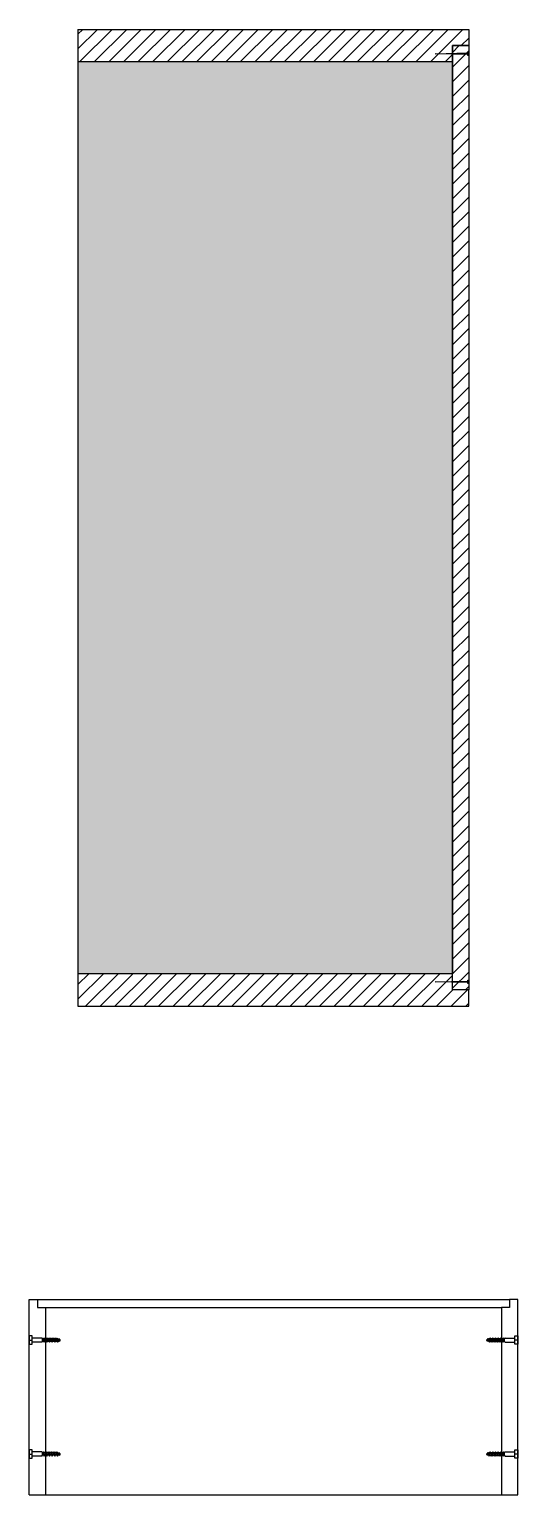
# Model space of a CAD drawing. Header units: millimetres. Extents: x 1261 to 1911, y 2759 to 2951.
# Drawn here: x 1261.4 to 1321.4, y 2759.1 to 2939.1 of the extents above; entities that cross this region are included whole.
import ezdxf

# ---------------------------------------------------------------- set-up
doc = ezdxf.new("R2010")
doc.units = ezdxf.units.MM
for name, color, linetype in [('disegno', 7, 'Continuous'), ('G-ANNO-TEXT', 3, 'Continuous'), ('viti', 3, 'Continuous')]:
    doc.layers.add(name, color=color, linetype=linetype)
pattern_1 = [(45, (-296.0646, 112.3656), (-0.8980256, 0.8980256), [])]

msp = doc.modelspace()

# ---------------------------------------------------------------- hatches: boundary and pattern name
at = {"layer": 'G-ANNO-TEXT'}
h = msp.add_hatch(dxfattribs=at)
h.set_pattern_fill('ANSI31', color=3, scale=0.4)
h.set_pattern_definition(pattern_1)
h.paths.add_polyline_path([(1267.41, 2939.06), (1267.41, 2935.06), (1313.41, 2935.06), (1313.41, 2937.06), (1315.41, 2937.06), (1315.41, 2939.06)])
h = msp.add_hatch(dxfattribs=at)
h.set_pattern_fill('ANSI31', color=3, scale=0.4)
h.set_pattern_definition([(45, (-316.0646, 112.3656), (-0.8980256, 0.8980256), [])])
h.paths.add_polyline_path([(1315.41, 2937.06), (1313.41, 2937.06), (1313.41, 2821.06), (1315.41, 2821.06)])
h = msp.add_hatch(color=2, dxfattribs=at)
h.dxf.hatch_style = 1
h.paths.add_polyline_path([(1313.41, 2935.06), (1267.41, 2935.06), (1267.41, 2823.06), (1313.41, 2823.06)])
h = msp.add_hatch(dxfattribs=at)
h.set_pattern_fill('ANSI31', color=3, scale=0.4)
h.set_pattern_definition(pattern_1)
h.paths.add_polyline_path([(1267.41, 2823.06), (1267.41, 2819.06), (1315.41, 2819.06), (1315.41, 2821.06), (1313.41, 2821.06), (1313.41, 2823.06)])

# ---------------------------------------------------------------- linework, layer by layer
at = {"layer": 'disegno'}
for p, q in [((1267.41, 2939.06), (1315.41, 2939.06)), ((1267.41, 2939.06), (1267.41, 2935.06)), ((1315.41, 2939.06), (1315.41, 2937.06)), ((1315.41, 2937.06), (1313.41, 2937.06)), ((1313.41, 2937.06), (1313.41, 2935.06)), ((1313.41, 2821.06), (1313.41, 2937.06)), ((1313.41, 2937.06), (1315.41, 2937.06)), ((1315.41, 2937.06), (1315.41, 2936.26)), ((1315.41, 2935.86), (1315.41, 2822.26)), ((1313.41, 2935.06), (1267.41, 2935.06)), ((1267.41, 2935.06), (1267.41, 2823.06)), ((1313.41, 2935.06), (1313.41, 2823.06)), ((1313.41, 2823.06), (1267.41, 2823.06)), ((1267.41, 2823.06), (1267.41, 2819.06)), ((1313.41, 2821.06), (1313.41, 2823.06)), ((1315.41, 2821.06), (1313.41, 2821.06)), ((1315.41, 2821.06), (1313.41, 2821.06)), ((1315.41, 2821.86), (1315.41, 2821.06)), ((1315.41, 2819.06), (1315.41, 2821.06)), ((1267.41, 2819.06), (1315.41, 2819.06)), ((1261.43, 2759.06), (1261.43, 2783.06)), ((1261.43, 2783.06), (1262.43, 2783.06)), ((1262.43, 2783.06), (1262.43, 2782.06)), ((1262.43, 2783.06), (1320.43, 2783.06)), ((1321.43, 2783.06), (1320.43, 2783.06)), ((1320.43, 2783.06), (1320.43, 2782.06)), ((1321.43, 2759.06), (1321.43, 2783.06)), ((1262.43, 2782.06), (1263.43, 2782.06)), ((1263.43, 2782.06), (1263.43, 2759.06)), ((1263.43, 2782.06), (1319.43, 2782.06)), ((1320.43, 2782.06), (1319.43, 2782.06)), ((1319.43, 2782.06), (1319.43, 2759.06)), ((1261.43, 2759.06), (1263.43, 2759.06)), ((1263.43, 2759.06), (1319.43, 2759.06)), ((1319.43, 2759.06), (1321.43, 2759.06))]:
    msp.add_line(p, q, dxfattribs=at)
at = {"layer": 'disegno', "color": 3}
for p, q in [((1311.31, 2936.06), (1315.31, 2936.16)), ((1315.31, 2935.96), (1311.31, 2936.06)), ((1315.3, 2935.86), (1315.31, 2935.96)), ((1315.41, 2935.86), (1315.3, 2935.86)), ((1315.31, 2936.16), (1315.31, 2936.26)), ((1315.31, 2936.26), (1315.41, 2936.26)), ((1315.31, 2936.06), (1315.31, 2936.16)), ((1315.31, 2936.06), (1315.31, 2935.96)), ((1311.31, 2822.06), (1315.31, 2822.16)), ((1315.31, 2821.96), (1311.31, 2822.06)), ((1315.3, 2821.86), (1315.31, 2821.96)), ((1315.41, 2821.86), (1315.3, 2821.86)), ((1315.31, 2822.16), (1315.31, 2822.26)), ((1315.31, 2822.26), (1315.41, 2822.26)), ((1315.31, 2822.06), (1315.31, 2822.16)), ((1315.31, 2822.06), (1315.31, 2821.96))]:
    msp.add_line(p, q, dxfattribs=at)
at = {"layer": 'G-ANNO-TEXT'}
for p, q in [((1315.41, 2936.26), (1315.41, 2935.86)), ((1315.41, 2822.26), (1315.41, 2821.86))]:
    msp.add_line(p, q, dxfattribs=at)
at = {"layer": 'viti'}
for p, q in [((1261.78, 2778.56), (1261.43, 2778.56)), ((1261.43, 2778.56), (1261.43, 2777.56)), ((1261.43, 2778.06), (1261.78, 2778.06)), ((1261.43, 2777.56), (1261.78, 2777.56)), ((1261.78, 2777.56), (1261.78, 2778.56)), ((1262.97, 2778.31), (1261.78, 2778.31)), ((1261.78, 2777.81), (1261.78, 2778.31)), ((1262.97, 2777.81), (1261.78, 2777.81)), ((1262.97, 2778.31), (1263.05, 2778.23)), ((1262.97, 2777.81), (1263.05, 2777.9)), ((1263.08, 2778.23), (1263.05, 2778.23)), ((1263.05, 2777.9), (1263.05, 2778.23)), ((1263.16, 2777.9), (1263.05, 2777.9)), ((1263.08, 2778.23), (1263.16, 2778.31)), ((1263.16, 2777.9), (1263.08, 2778.23)), ((1263.16, 2778.31), (1263.24, 2778.23)), ((1263.24, 2777.81), (1263.16, 2778.31)), ((1263.16, 2777.9), (1263.24, 2777.81)), ((1263.32, 2777.9), (1263.24, 2778.23)), ((1263.41, 2778.23), (1263.24, 2778.23)), ((1263.24, 2777.81), (1263.32, 2777.9)), ((1263.49, 2777.9), (1263.32, 2777.9)), ((1263.41, 2778.23), (1263.49, 2778.31)), ((1263.49, 2777.9), (1263.41, 2778.23)), ((1263.49, 2778.31), (1263.57, 2778.23)), ((1263.57, 2777.81), (1263.49, 2778.31)), ((1263.49, 2777.9), (1263.57, 2777.81)), ((1263.66, 2777.9), (1263.57, 2778.23)), ((1263.74, 2778.23), (1263.57, 2778.23)), ((1263.57, 2777.81), (1263.66, 2777.9)), ((1263.83, 2777.9), (1263.66, 2777.9)), ((1263.74, 2778.23), (1263.82, 2778.31)), ((1263.83, 2777.9), (1263.74, 2778.23)), ((1263.82, 2778.31), (1263.91, 2778.23)), ((1263.91, 2777.81), (1263.82, 2778.31)), ((1263.83, 2777.9), (1263.91, 2777.81)), ((1263.99, 2777.9), (1263.91, 2778.23)), ((1264.08, 2778.23), (1263.91, 2778.23)), ((1263.91, 2777.81), (1263.99, 2777.9)), ((1264.16, 2777.9), (1263.99, 2777.9)), ((1264.08, 2778.23), (1264.16, 2778.31)), ((1264.16, 2777.9), (1264.08, 2778.23)), ((1264.16, 2778.31), (1264.24, 2778.23)), ((1264.24, 2777.81), (1264.16, 2778.31)), ((1264.16, 2777.9), (1264.24, 2777.81)), ((1264.32, 2777.9), (1264.24, 2778.23)), ((1264.41, 2778.23), (1264.24, 2778.23)), ((1264.24, 2777.81), (1264.32, 2777.9)), ((1264.49, 2777.9), (1264.32, 2777.9)), ((1264.41, 2778.23), (1264.49, 2778.31)), ((1264.49, 2777.9), (1264.41, 2778.23)), ((1264.49, 2778.31), (1264.57, 2778.23)), ((1264.57, 2777.81), (1264.49, 2778.31)), ((1264.49, 2777.9), (1264.57, 2777.81)), ((1264.66, 2777.9), (1264.57, 2778.23)), ((1264.74, 2778.23), (1264.57, 2778.23)), ((1264.57, 2777.81), (1264.66, 2777.9)), ((1264.83, 2777.9), (1264.66, 2777.9)), ((1264.74, 2778.23), (1264.82, 2778.31)), ((1264.83, 2777.9), (1264.74, 2778.23)), ((1264.82, 2778.31), (1264.91, 2778.23)), ((1264.91, 2777.81), (1264.82, 2778.31)), ((1264.83, 2777.9), (1264.91, 2777.81)), ((1264.99, 2777.9), (1264.91, 2778.23)), ((1264.91, 2778.23), (1265.04, 2778.17)), ((1264.91, 2777.81), (1264.99, 2777.9)), ((1264.99, 2777.9), (1265.1, 2777.96)), ((1265.04, 2778.17), (1265.1, 2778.23)), ((1265.1, 2777.96), (1265.04, 2778.17)), ((1265.1, 2778.23), (1265.13, 2778.13)), ((1265.16, 2777.89), (1265.1, 2778.23)), ((1265.1, 2777.96), (1265.16, 2777.89)), ((1265.2, 2778.01), (1265.13, 2778.13)), ((1265.13, 2778.13), (1265.28, 2778.06)), ((1265.16, 2777.89), (1265.2, 2778.01)), ((1265.2, 2778.01), (1265.28, 2778.06)), ((1317.73, 2778.13), (1317.58, 2778.06)), ((1317.66, 2778.01), (1317.58, 2778.06)), ((1317.66, 2778.01), (1317.73, 2778.13)), ((1317.7, 2777.89), (1317.66, 2778.01)), ((1317.7, 2777.89), (1317.76, 2778.23)), ((1317.76, 2777.96), (1317.7, 2777.89)), ((1317.76, 2778.23), (1317.73, 2778.13)), ((1317.82, 2778.17), (1317.76, 2778.23)), ((1317.76, 2777.96), (1317.82, 2778.17)), ((1317.87, 2777.9), (1317.76, 2777.96)), ((1317.95, 2778.23), (1317.82, 2778.17)), ((1317.87, 2777.9), (1317.95, 2778.23)), ((1317.95, 2777.81), (1317.87, 2777.9)), ((1318.03, 2778.31), (1317.95, 2778.23)), ((1317.95, 2777.81), (1318.03, 2778.31)), ((1318.03, 2777.9), (1317.95, 2777.81)), ((1318.12, 2778.23), (1318.03, 2778.31)), ((1318.03, 2777.9), (1318.12, 2778.23)), ((1318.03, 2777.9), (1318.2, 2777.9)), ((1318.12, 2778.23), (1318.28, 2778.23)), ((1318.2, 2777.9), (1318.28, 2778.23)), ((1318.28, 2777.81), (1318.2, 2777.9)), ((1318.37, 2778.31), (1318.28, 2778.23)), ((1318.28, 2777.81), (1318.37, 2778.31)), ((1318.37, 2777.9), (1318.28, 2777.81)), ((1318.45, 2778.23), (1318.37, 2778.31)), ((1318.37, 2777.9), (1318.45, 2778.23)), ((1318.37, 2777.9), (1318.53, 2777.9)), ((1318.45, 2778.23), (1318.62, 2778.23)), ((1318.53, 2777.9), (1318.62, 2778.23)), ((1318.62, 2777.81), (1318.53, 2777.9)), ((1318.7, 2778.31), (1318.62, 2778.23)), ((1318.62, 2777.81), (1318.7, 2778.31)), ((1318.7, 2777.9), (1318.62, 2777.81)), ((1318.78, 2778.23), (1318.7, 2778.31)), ((1318.7, 2777.9), (1318.78, 2778.23)), ((1318.7, 2777.9), (1318.87, 2777.9)), ((1318.78, 2778.23), (1318.95, 2778.23)), ((1318.87, 2777.9), (1318.95, 2778.23)), ((1318.95, 2777.81), (1318.87, 2777.9)), ((1319.03, 2778.31), (1318.95, 2778.23)), ((1318.95, 2777.81), (1319.03, 2778.31)), ((1319.03, 2777.9), (1318.95, 2777.81)), ((1319.12, 2778.23), (1319.03, 2778.31)), ((1319.03, 2777.9), (1319.12, 2778.23)), ((1319.03, 2777.9), (1319.2, 2777.9)), ((1319.12, 2778.23), (1319.28, 2778.23)), ((1319.2, 2777.9), (1319.28, 2778.23)), ((1319.28, 2777.81), (1319.2, 2777.9)), ((1319.37, 2778.31), (1319.28, 2778.23)), ((1319.28, 2777.81), (1319.37, 2778.31)), ((1319.37, 2777.9), (1319.28, 2777.81)), ((1319.45, 2778.23), (1319.37, 2778.31)), ((1319.37, 2777.9), (1319.45, 2778.23)), ((1319.37, 2777.9), (1319.53, 2777.9)), ((1319.45, 2778.23), (1319.62, 2778.23)), ((1319.53, 2777.9), (1319.62, 2778.23)), ((1319.62, 2777.81), (1319.53, 2777.9)), ((1319.7, 2778.31), (1319.62, 2778.23)), ((1319.62, 2777.81), (1319.7, 2778.31)), ((1319.7, 2777.9), (1319.62, 2777.81)), ((1319.78, 2778.23), (1319.7, 2778.31)), ((1319.7, 2777.9), (1319.78, 2778.23)), ((1319.7, 2777.9), (1319.8, 2777.9)), ((1319.78, 2778.23), (1319.8, 2778.23)), ((1319.89, 2778.31), (1319.8, 2778.23)), ((1319.8, 2777.9), (1319.8, 2778.23)), ((1319.89, 2777.81), (1319.8, 2777.9)), ((1319.89, 2778.31), (1321.08, 2778.31)), ((1319.89, 2777.81), (1321.08, 2777.81)), ((1321.08, 2777.56), (1321.08, 2778.56)), ((1321.08, 2778.56), (1321.43, 2778.56)), ((1321.08, 2777.81), (1321.08, 2778.31)), ((1321.43, 2778.06), (1321.08, 2778.06)), ((1321.43, 2777.56), (1321.08, 2777.56)), ((1321.43, 2778.56), (1321.43, 2777.56)), ((1261.78, 2764.56), (1261.43, 2764.56)), ((1261.43, 2764.56), (1261.43, 2763.56)), ((1261.43, 2764.06), (1261.78, 2764.06)), ((1261.43, 2763.56), (1261.78, 2763.56)), ((1261.78, 2763.56), (1261.78, 2764.56)), ((1262.97, 2764.31), (1261.78, 2764.31)), ((1261.78, 2763.81), (1261.78, 2764.31)), ((1262.97, 2763.81), (1261.78, 2763.81)), ((1262.97, 2764.31), (1263.05, 2764.23)), ((1262.97, 2763.81), (1263.05, 2763.9)), ((1263.08, 2764.23), (1263.05, 2764.23)), ((1263.05, 2763.9), (1263.05, 2764.23)), ((1263.16, 2763.9), (1263.05, 2763.9)), ((1263.08, 2764.23), (1263.16, 2764.31)), ((1263.16, 2763.9), (1263.08, 2764.23)), ((1263.16, 2764.31), (1263.24, 2764.23)), ((1263.24, 2763.81), (1263.16, 2764.31)), ((1263.16, 2763.9), (1263.24, 2763.81)), ((1263.32, 2763.9), (1263.24, 2764.23)), ((1263.41, 2764.23), (1263.24, 2764.23)), ((1263.24, 2763.81), (1263.32, 2763.9)), ((1263.49, 2763.9), (1263.32, 2763.9)), ((1263.41, 2764.23), (1263.49, 2764.31)), ((1263.49, 2763.9), (1263.41, 2764.23)), ((1263.49, 2764.31), (1263.57, 2764.23)), ((1263.57, 2763.81), (1263.49, 2764.31)), ((1263.49, 2763.9), (1263.57, 2763.81)), ((1263.66, 2763.9), (1263.57, 2764.23)), ((1263.74, 2764.23), (1263.57, 2764.23)), ((1263.57, 2763.81), (1263.66, 2763.9)), ((1263.83, 2763.9), (1263.66, 2763.9)), ((1263.74, 2764.23), (1263.82, 2764.31)), ((1263.83, 2763.9), (1263.74, 2764.23)), ((1263.82, 2764.31), (1263.91, 2764.23)), ((1263.91, 2763.81), (1263.82, 2764.31)), ((1263.83, 2763.9), (1263.91, 2763.81)), ((1263.99, 2763.9), (1263.91, 2764.23)), ((1264.08, 2764.23), (1263.91, 2764.23)), ((1263.91, 2763.81), (1263.99, 2763.9)), ((1264.16, 2763.9), (1263.99, 2763.9)), ((1264.08, 2764.23), (1264.16, 2764.31)), ((1264.16, 2763.9), (1264.08, 2764.23)), ((1264.16, 2764.31), (1264.24, 2764.23)), ((1264.24, 2763.81), (1264.16, 2764.31)), ((1264.16, 2763.9), (1264.24, 2763.81)), ((1264.32, 2763.9), (1264.24, 2764.23)), ((1264.41, 2764.23), (1264.24, 2764.23)), ((1264.24, 2763.81), (1264.32, 2763.9)), ((1264.49, 2763.9), (1264.32, 2763.9)), ((1264.41, 2764.23), (1264.49, 2764.31)), ((1264.49, 2763.9), (1264.41, 2764.23)), ((1264.49, 2764.31), (1264.57, 2764.23)), ((1264.57, 2763.81), (1264.49, 2764.31)), ((1264.49, 2763.9), (1264.57, 2763.81)), ((1264.66, 2763.9), (1264.57, 2764.23)), ((1264.74, 2764.23), (1264.57, 2764.23)), ((1264.57, 2763.81), (1264.66, 2763.9)), ((1264.83, 2763.9), (1264.66, 2763.9)), ((1264.74, 2764.23), (1264.82, 2764.31)), ((1264.83, 2763.9), (1264.74, 2764.23)), ((1264.82, 2764.31), (1264.91, 2764.23)), ((1264.91, 2763.81), (1264.82, 2764.31)), ((1264.83, 2763.9), (1264.91, 2763.81)), ((1264.99, 2763.9), (1264.91, 2764.23)), ((1264.91, 2764.23), (1265.04, 2764.17)), ((1264.91, 2763.81), (1264.99, 2763.9)), ((1264.99, 2763.9), (1265.1, 2763.96)), ((1265.04, 2764.17), (1265.1, 2764.23)), ((1265.1, 2763.96), (1265.04, 2764.17)), ((1265.1, 2764.23), (1265.13, 2764.13)), ((1265.16, 2763.89), (1265.1, 2764.23)), ((1265.1, 2763.96), (1265.16, 2763.89)), ((1265.2, 2764.01), (1265.13, 2764.13)), ((1265.13, 2764.13), (1265.28, 2764.06)), ((1265.16, 2763.89), (1265.2, 2764.01)), ((1265.2, 2764.01), (1265.28, 2764.06)), ((1317.73, 2764.13), (1317.58, 2764.06)), ((1317.66, 2764.01), (1317.58, 2764.06)), ((1317.66, 2764.01), (1317.73, 2764.13)), ((1317.7, 2763.89), (1317.66, 2764.01)), ((1317.7, 2763.89), (1317.76, 2764.23)), ((1317.76, 2763.96), (1317.7, 2763.89)), ((1317.76, 2764.23), (1317.73, 2764.13)), ((1317.82, 2764.17), (1317.76, 2764.23)), ((1317.76, 2763.96), (1317.82, 2764.17)), ((1317.87, 2763.9), (1317.76, 2763.96)), ((1317.95, 2764.23), (1317.82, 2764.17)), ((1317.87, 2763.9), (1317.95, 2764.23)), ((1317.95, 2763.81), (1317.87, 2763.9)), ((1318.03, 2764.31), (1317.95, 2764.23)), ((1317.95, 2763.81), (1318.03, 2764.31)), ((1318.03, 2763.9), (1317.95, 2763.81)), ((1318.12, 2764.23), (1318.03, 2764.31)), ((1318.03, 2763.9), (1318.12, 2764.23)), ((1318.03, 2763.9), (1318.2, 2763.9)), ((1318.12, 2764.23), (1318.28, 2764.23)), ((1318.2, 2763.9), (1318.28, 2764.23)), ((1318.28, 2763.81), (1318.2, 2763.9)), ((1318.37, 2764.31), (1318.28, 2764.23)), ((1318.28, 2763.81), (1318.37, 2764.31)), ((1318.37, 2763.9), (1318.28, 2763.81)), ((1318.45, 2764.23), (1318.37, 2764.31)), ((1318.37, 2763.9), (1318.45, 2764.23)), ((1318.37, 2763.9), (1318.53, 2763.9)), ((1318.45, 2764.23), (1318.62, 2764.23)), ((1318.53, 2763.9), (1318.62, 2764.23)), ((1318.62, 2763.81), (1318.53, 2763.9)), ((1318.7, 2764.31), (1318.62, 2764.23)), ((1318.62, 2763.81), (1318.7, 2764.31)), ((1318.7, 2763.9), (1318.62, 2763.81)), ((1318.78, 2764.23), (1318.7, 2764.31)), ((1318.7, 2763.9), (1318.78, 2764.23)), ((1318.7, 2763.9), (1318.87, 2763.9)), ((1318.78, 2764.23), (1318.95, 2764.23)), ((1318.87, 2763.9), (1318.95, 2764.23)), ((1318.95, 2763.81), (1318.87, 2763.9)), ((1319.03, 2764.31), (1318.95, 2764.23)), ((1318.95, 2763.81), (1319.03, 2764.31)), ((1319.03, 2763.9), (1318.95, 2763.81)), ((1319.12, 2764.23), (1319.03, 2764.31)), ((1319.03, 2763.9), (1319.12, 2764.23)), ((1319.03, 2763.9), (1319.2, 2763.9)), ((1319.12, 2764.23), (1319.28, 2764.23)), ((1319.2, 2763.9), (1319.28, 2764.23)), ((1319.28, 2763.81), (1319.2, 2763.9)), ((1319.37, 2764.31), (1319.28, 2764.23)), ((1319.28, 2763.81), (1319.37, 2764.31)), ((1319.37, 2763.9), (1319.28, 2763.81)), ((1319.45, 2764.23), (1319.37, 2764.31)), ((1319.37, 2763.9), (1319.45, 2764.23)), ((1319.37, 2763.9), (1319.53, 2763.9)), ((1319.45, 2764.23), (1319.62, 2764.23)), ((1319.53, 2763.9), (1319.62, 2764.23)), ((1319.62, 2763.81), (1319.53, 2763.9)), ((1319.7, 2764.31), (1319.62, 2764.23)), ((1319.62, 2763.81), (1319.7, 2764.31)), ((1319.7, 2763.9), (1319.62, 2763.81)), ((1319.78, 2764.23), (1319.7, 2764.31)), ((1319.7, 2763.9), (1319.78, 2764.23)), ((1319.7, 2763.9), (1319.8, 2763.9)), ((1319.78, 2764.23), (1319.8, 2764.23)), ((1319.89, 2764.31), (1319.8, 2764.23)), ((1319.8, 2763.9), (1319.8, 2764.23)), ((1319.89, 2763.81), (1319.8, 2763.9)), ((1319.89, 2764.31), (1321.08, 2764.31)), ((1319.89, 2763.81), (1321.08, 2763.81)), ((1321.08, 2763.56), (1321.08, 2764.56)), ((1321.08, 2764.56), (1321.43, 2764.56)), ((1321.08, 2763.81), (1321.08, 2764.31)), ((1321.43, 2764.06), (1321.08, 2764.06)), ((1321.43, 2763.56), (1321.08, 2763.56)), ((1321.43, 2764.56), (1321.43, 2763.56))]:
    msp.add_line(p, q, dxfattribs=at)

doc.saveas('drawing.dxf')
